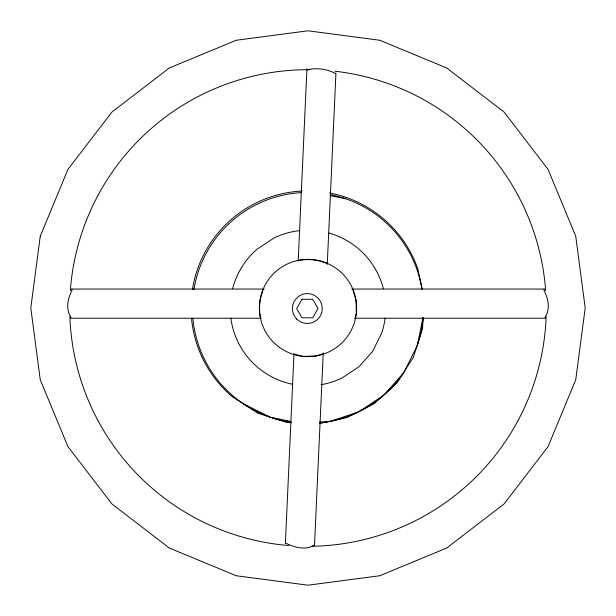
<?xml version="1.0" encoding="UTF-8"?>
<svg xmlns="http://www.w3.org/2000/svg" width="616" height="616" viewBox="0 0 616 616"><rect width="100%" height="100%" fill="white"/><g stroke="black" fill="none" stroke-linecap="round" stroke-linejoin="round"><path stroke-width="0.92" d="M285.362 543.712L294.001 353.43M298.19 261.169L306.922 68.969M314.514 545.037L323.238 352.829M327.258 264.418L335.936 73.173M423.092 317.748L422.568 328.497L413.251 357.503L396.75 383.121L374.174 403.58L347.077 417.509L320.058 423.354M291.399 422.684L286.863 422.46L287.187 420.69M417.571 344.059L422.946 317.794M355.132 318.226L356.364 313.097L356.033 300.4L352.675 289.05M263.425 289.05C259.683 298.113 258.358 308.631 260.745 318.226M70.409 318.226L70.925 317.279C65.381 308.67 67.806 298.606 72.072 289.997L71.564 289.05M544.436 289.05L543.928 289.997C548.194 298.606 550.619 308.67 545.075 317.279L545.591 318.226M385.408 393.401L402.664 373.935M360.653 410.533L382.213 396.296M332.039 420.759L356.833 412.497M298.221 260.614C307.815 258.497 318.318 259.636 327.288 263.61M323.2 353.784L315.6 356.033L302.903 356.364L293.971 354.215M335.443 73.173L334.989 73.258C326.449 68.776 316.709 67.829 307.392 69.647L306.907 69.208M285.87 543.528L286.325 543.443C294.741 547.308 304.905 550.427 313.536 545.568L313.983 545.653M319.704 422.083L328.336 421.56M71.81 289.05L264.21 289.05M351.751 289.05L544.159 289.05M70.848 318.226L261.323 318.226M354.639 318.226L545.122 318.226M330.022 195.557L345.745 198.775M271.109 417.402L290.714 421.413M286.863 422.46L257.85 413.143L232.24 396.635A116.717 116.717 0 0 1 191.491 318.125M243.274 403.734L269.7 416.947M422.06 288.842L417.617 268.283A116.717 116.717 0 0 0 329.537 192.962M421.467 286.078L421.637 288.896M192.423 289.551A116.717 116.717 0 0 1 301.955 191.052M423.123 318.056A115.562 115.562 0 0 1 417.225 345.745L403.734 372.726A115.562 115.562 0 0 1 319.666 422.976M291.383 422.36A115.562 115.562 0 0 1 192.931 318.718M193.924 289.505A115.562 115.562 0 0 1 301.07 192.646M330.23 194.594A115.562 115.562 0 0 1 421.968 288.842M385.154 318.095A77.808 77.808 0 0 1 381.543 333.418L372.457 351.582L358.982 366.782L342.034 377.97A77.808 77.808 0 0 1 320.959 384.723M292.4 384.23A77.808 77.808 0 0 1 230.861 318.218M232.602 288.773A77.808 77.808 0 0 1 257.018 249.218L273.966 238.03A77.808 77.808 0 0 1 299.63 230.638M329.021 233.079A77.808 77.808 0 0 1 383.391 288.742M546.138 316.578A238.292 238.292 0 0 1 311.804 546.261M288.881 545.53A238.292 238.292 0 0 1 69.862 316.578M70.324 290.806A238.292 238.292 0 0 1 309.902 69.716M334.796 71.217A238.292 238.292 0 0 1 545.676 290.806M40.248 236.259L30.8 308L40.248 379.741L67.937 446.6L111.989 504.011L169.4 548.063L236.259 575.752L308 585.2L379.741 575.752L446.6 548.063L504.011 504.011L548.063 446.6L575.752 379.741L585.2 308L575.752 236.259L548.063 169.4L504.011 111.989L446.6 67.937L379.741 40.248L308 30.8L236.259 40.248L169.4 67.937L111.989 111.989L67.937 169.4L40.248 236.259M301.986 299.276L296.65 308.524L301.986 317.779L312.674 317.779L318.018 308.524L312.674 299.276L301.986 299.276M279.402 347.339A48.633 48.633 0 0 0 356.364 313.097A48.633 48.633 0 0 0 288.226 263.571A48.633 48.633 0 0 0 279.402 347.339M296.773 319.08A14.93 14.93 0 0 0 321.752 312.389A14.93 14.93 0 0 0 303.465 294.109A14.93 14.93 0 0 0 296.773 319.08"/></g></svg>
